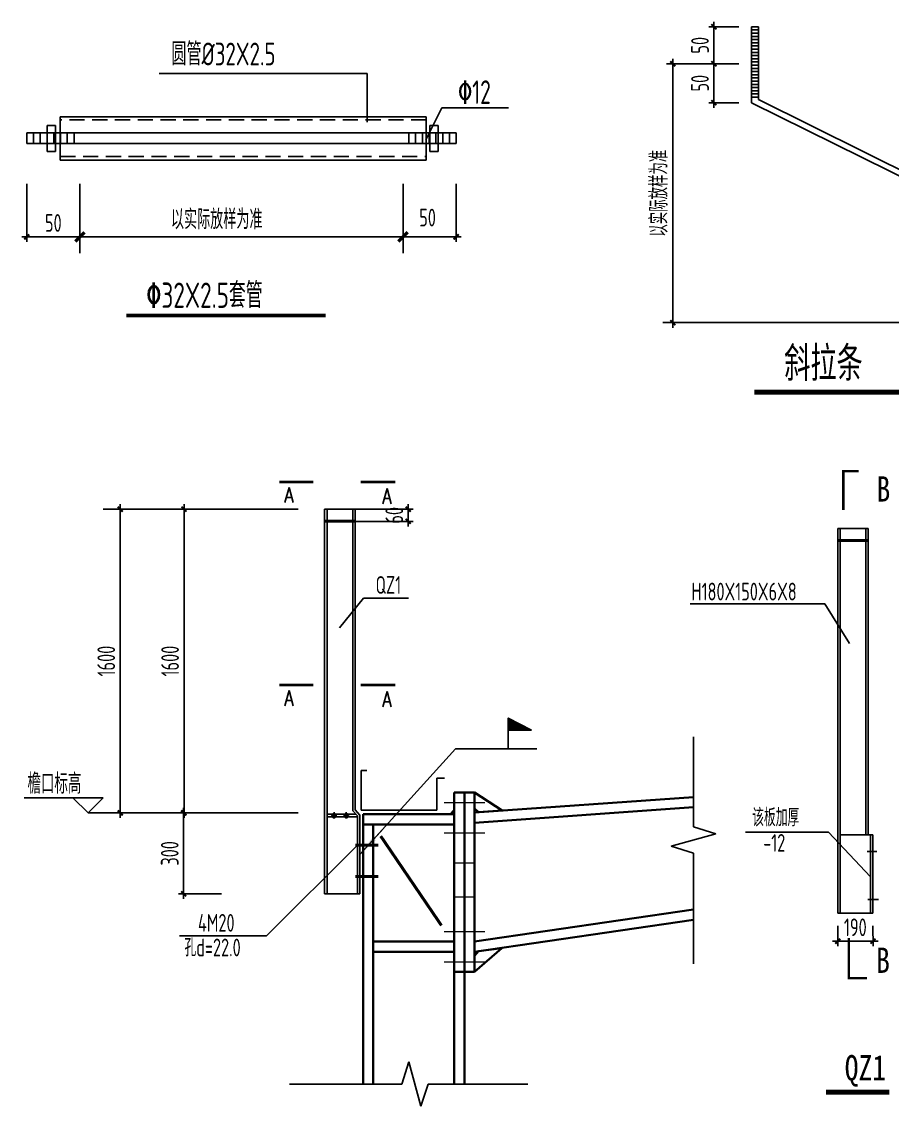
# Model space of a CAD drawing. Extents: x 2072855 to 2883818, y 17306032 to 17674225.
# Drawn here: x 2458777 to 2475974, y 17353753 to 17375183 of the extents above; entities that cross this region are included whole.
import ezdxf
from ezdxf.enums import TextEntityAlignment as Align

# ---------------------------------------------------------------- set-up
doc = ezdxf.new("R2010")
doc.units = 0
doc.header["$LTSCALE"] = 1000
doc.header["$MEASUREMENT"] = 0
doc.linetypes.add('HIDDEN2', pattern=[0.45, 0.3, -0.15])
doc.layers.get('Defpoints').update_dxf_attribs({"color": 250})
for name, color, linetype, lineweight in [('10', 7, 'Continuous', 35), ('112', 9, 'Continuous', 18), ('12', 2, 'Continuous', 35), ('15', 3, 'Continuous', 35)]:
    doc.layers.add(name, color=color, linetype=linetype, lineweight=lineweight)
for name, color, linetype in [('DIM1', 3, 'Continuous'), ('OTHER', 7, 'Continuous'), ('PUB_DIM', 161, 'Continuous'), ('PUB_TEXT', 7, 'Continuous'), ('水平支撑', 4, 'Continuous')]:
    doc.layers.add(name, color=color, linetype=linetype)
doc.styles.add('-宋体', font='', dxfattribs={"width": 0.8})
doc.styles.add('_HZDX', font='txt.shx', dxfattribs={"width": 0.8, "bigfont": 'HZDX.shx'})
doc.styles.add('DIM_FONT', font='SIMPLEX', dxfattribs={"width": 0.7, "bigfont": 'GBCBIG'})
doc.styles.add('TSSD_Dimension', font='Tssdeng.shx', dxfattribs={"width": 0.7, "bigfont": 'hztxt.shx'})
doc.styles.add('TSSD_REIN', font='tssdeng.shx', dxfattribs={"width": 0.7, "bigfont": 'tssdchn.shx'})
doc.styles.get('-宋体').set_extended_font_data('SimSun')
doc.dimstyles.new('TSSD_20_100', dxfattribs={"dimtxt": 350, "dimasz": 100, "dimexe": 100, "dimexo": 250, "dimgap": 100, "dimtad": 1, "dimdec": 0, "dimlfac": 0.2, "dimzin": 0, "dimdsep": 46, "dimtxsty": 'TSSD_Dimension', "dimblk": 'ARCHTICK', "dimblk1": 'ARCHTICK', "dimblk2": 'ARCHTICK', "dimcen": 0, "dimdle": 100, "dimclrt": 7, "dimadec": 0, "dimazin": 0, "dimtfac": 1, "dimtdec": 0, "dimtix": 1, "dimtmove": 2, "dimatfit": 3, "dimfxl": 0, "dimtolj": 1, "dimtzin": 0, "dimarcsym": 0})

# ---------------------------------------------------------------- blocks, each defined once
blk = doc.blocks.new('_DIMX')
blk.add_line((-150, 0), (150, 0))
at = {"const_width": 50}
blk.add_lwpolyline([(-70, -70), (70, 70)], dxfattribs=at)
blk = doc.blocks.new('_ArchTick')
at = {"color": 0, "linetype": 'ByBlock', "const_width": 0.4}
blk.add_lwpolyline([(-0.5, -0.5), (0.5, 0.5)], dxfattribs=at)
blk = doc.blocks.new('*D145')
at = {"layer": 'Defpoints', "color": 0}
for p in [(2466310, 17372232), (2467359, 17372232), (2467359, 17370931)]:
    blk.add_point(p, dxfattribs=at)
at = {"layer": 'PUB_DIM', "color": 0, "lineweight": -2}
for p, q in [((2466310, 17371982), (2466310, 17370831)), ((2467359, 17371982), (2467359, 17370831)), ((2466210, 17370931), (2467459, 17370931))]:
    blk.add_line(p, q, dxfattribs=at)
at = {"layer": 'PUB_DIM', "color": 0, "lineweight": -2, "xscale": 100, "yscale": 100, "zscale": 100, "rotation": 180}
blk.add_blockref('_ArchTick', (2466310, 17370931), dxfattribs=at)
at = {"layer": 'PUB_DIM', "color": 0, "lineweight": -2, "xscale": 100, "yscale": 100, "zscale": 100}
blk.add_blockref('_ArchTick', (2467359, 17370931), dxfattribs=at)
at = {"layer": 'PUB_DIM', "color": 7, "insert": (2466794, 17371312), "char_height": 350, "attachment_point": 5, "style": 'TSSD_REIN'}
blk.add_mtext('\\A1;50', dxfattribs=at)
blk = doc.blocks.new('*D146')
at = {"layer": 'Defpoints', "color": 0}
for p in [(2458877, 17372232), (2459926, 17372232), (2459926, 17370931)]:
    blk.add_point(p, dxfattribs=at)
at = {"layer": 'PUB_DIM', "color": 0, "lineweight": -2}
for p, q in [((2458877, 17371982), (2458877, 17370831)), ((2459926, 17371982), (2459926, 17370831)), ((2458777, 17370931), (2460026, 17370931))]:
    blk.add_line(p, q, dxfattribs=at)
at = {"layer": 'PUB_DIM', "color": 0, "lineweight": -2, "xscale": 100, "yscale": 100, "zscale": 100, "rotation": 180}
blk.add_blockref('_ArchTick', (2458877, 17370931), dxfattribs=at)
at = {"layer": 'PUB_DIM', "color": 0, "lineweight": -2, "xscale": 100, "yscale": 100, "zscale": 100}
blk.add_blockref('_ArchTick', (2459926, 17370931), dxfattribs=at)
at = {"layer": 'PUB_DIM', "color": 7, "insert": (2459401, 17371206), "char_height": 350, "attachment_point": 5, "style": 'TSSD_REIN'}
blk.add_mtext('\\A1;50', dxfattribs=at)
blk = doc.blocks.new('*D240')
at = {"layer": 'Defpoints', "color": 0}
for p in [(2460722, 17365550), (2462722, 17365550), (2462722, 17359550)]:
    blk.add_point(p, dxfattribs=at)
at = {"layer": 'PUB_DIM', "color": 0, "lineweight": -2}
for p, q in [((2462472, 17365550), (2460622, 17365550)), ((2460722, 17359450), (2460722, 17365650)), ((2462472, 17359550), (2460622, 17359550))]:
    blk.add_line(p, q, dxfattribs=at)
at = {"layer": 'PUB_DIM', "color": 0, "lineweight": -2, "xscale": 100, "yscale": 100, "zscale": 100}
for p, rotation in [((2460722, 17365550), 90), ((2460722, 17359550), 270)]:
    blk.add_blockref('_ArchTick', p, dxfattribs=dict(at, rotation=rotation))
at = {"layer": 'PUB_DIM', "color": 7, "insert": (2460447, 17362550), "char_height": 350, "attachment_point": 5, "rotation": 90, "style": 'TSSD_Dimension'}
blk.add_mtext('\\A1;1600', dxfattribs=at)
blk = doc.blocks.new('*D241')
at = {"layer": 'Defpoints', "color": 0}
for p in [(2461983, 17365550), (2464489, 17365550), (2464489, 17359550)]:
    blk.add_point(p, dxfattribs=at)
at = {"layer": 'PUB_DIM', "color": 0, "lineweight": -2}
for p, q in [((2464239, 17365550), (2461883, 17365550)), ((2461983, 17359450), (2461983, 17365650)), ((2464239, 17359550), (2461883, 17359550))]:
    blk.add_line(p, q, dxfattribs=at)
at = {"layer": 'PUB_DIM', "color": 0, "lineweight": -2, "xscale": 100, "yscale": 100, "zscale": 100}
for p, rotation in [((2461983, 17365550), 90), ((2461983, 17359550), 270)]:
    blk.add_blockref('_ArchTick', p, dxfattribs=dict(at, rotation=rotation))
at = {"layer": 'PUB_DIM', "color": 7, "insert": (2461708, 17362550), "char_height": 350, "attachment_point": 5, "rotation": 90, "style": 'TSSD_Dimension'}
blk.add_mtext('\\A1;1600', dxfattribs=at)
blk = doc.blocks.new('*D243')
at = {"layer": 'Defpoints', "color": 0}
for p in [(2461976, 17359550), (2462976, 17359550), (2462976, 17357950)]:
    blk.add_point(p, dxfattribs=at)
at = {"layer": 'PUB_DIM', "color": 0, "lineweight": -2}
for p, q in [((2462726, 17359550), (2461876, 17359550)), ((2461976, 17357850), (2461976, 17359650)), ((2462726, 17357950), (2461876, 17357950))]:
    blk.add_line(p, q, dxfattribs=at)
at = {"layer": 'PUB_DIM', "color": 0, "lineweight": -2, "xscale": 100, "yscale": 100, "zscale": 100}
for p, rotation in [((2461976, 17359550), 90), ((2461976, 17357950), 270)]:
    blk.add_blockref('_ArchTick', p, dxfattribs=dict(at, rotation=rotation))
at = {"layer": 'PUB_DIM', "color": 7, "insert": (2461701, 17358750), "char_height": 350, "attachment_point": 5, "rotation": 90, "style": 'TSSD_Dimension'}
blk.add_mtext('\\A1;300', dxfattribs=at)
blk = doc.blocks.new('*D246')
at = {"layer": 'Defpoints', "color": 0}
for p in [(2474896, 17357566), (2475592, 17357567), (2475593, 17357015)]:
    blk.add_point(p, dxfattribs=at)
at = {"layer": 'PUB_DIM', "color": 0, "lineweight": -2}
for p, q in [((2474896, 17357316), (2474896, 17356915)), ((2475592, 17357317), (2475593, 17356915)), ((2474796, 17357015), (2475693, 17357016))]:
    blk.add_line(p, q, dxfattribs=at)
at = {"layer": 'PUB_DIM', "color": 0, "lineweight": -2, "xscale": 100, "yscale": 100, "zscale": 100}
for p, rotation in [((2474896, 17357015), 180.0607054437042), ((2475593, 17357015), 0.06070544370420723)]:
    blk.add_blockref('_ArchTick', p, dxfattribs=dict(at, rotation=rotation))
at = {"layer": 'PUB_DIM', "color": 7, "insert": (2475244, 17357290), "char_height": 350, "attachment_point": 5, "rotation": 0.0607, "style": 'TSSD_Dimension'}
blk.add_mtext('\\A1;190', dxfattribs=at)
blk = doc.blocks.new('_ARROW')
blk.add_solid([(0, 0), (-1, 0.1), (-1, -0.1)])
blk = doc.blocks.new('*D250')
at = {"layer": 'Defpoints', "color": 0}
for p in [(2464897, 17365550), (2466411, 17365550), (2464897, 17365310)]:
    blk.add_point(p, dxfattribs=at)
at = {"layer": 'PUB_DIM', "color": 0, "lineweight": -2}
for p, q in [((2465147, 17365550), (2466511, 17365550)), ((2466411, 17365550), (2466411, 17365650)), ((2466411, 17365310), (2466411, 17365550)), ((2465147, 17365310), (2466511, 17365310)), ((2466411, 17365310), (2466411, 17365210))]:
    blk.add_line(p, q, dxfattribs=at)
at = {"layer": 'PUB_DIM', "color": 0, "lineweight": -2, "xscale": 100, "yscale": 100, "zscale": 100}
for p, rotation in [((2466411, 17365550), 270), ((2466411, 17365310), 90)]:
    blk.add_blockref('_ArchTick', p, dxfattribs=dict(at, rotation=rotation))
at = {"layer": 'PUB_DIM', "color": 7, "insert": (2466136, 17365430), "char_height": 350, "attachment_point": 5, "rotation": 90, "style": 'TSSD_Dimension'}
blk.add_mtext('\\A1;60', dxfattribs=at)
blk = doc.blocks.new('*D196')
at = {"layer": 'Defpoints', "color": 0}
for p in [(2472450, 17375083), (2473192, 17375083), (2473192, 17374351)]:
    blk.add_point(p, dxfattribs=at)
at = {"layer": 'PUB_DIM', "color": 0, "lineweight": -2}
for p, q in [((2472450, 17374251), (2472450, 17375183)), ((2472942, 17375083), (2472350, 17375083)), ((2472942, 17374351), (2472350, 17374351))]:
    blk.add_line(p, q, dxfattribs=at)
at = {"layer": 'PUB_DIM', "color": 0, "lineweight": -2, "xscale": 100, "yscale": 100, "zscale": 100}
for p, rotation in [((2472450, 17375083), 90), ((2472450, 17374351), 270)]:
    blk.add_blockref('_ArchTick', p, dxfattribs=dict(at, rotation=rotation))
at = {"layer": 'PUB_DIM', "color": 7, "insert": (2472175, 17374717), "char_height": 350, "attachment_point": 5, "rotation": 90, "style": 'TSSD_Dimension'}
blk.add_mtext('\\A1;50', dxfattribs=at)
blk = doc.blocks.new('*D197')
at = {"layer": 'Defpoints', "color": 0}
for p in [(2472450, 17374351), (2473192, 17374351), (2473192, 17373582)]:
    blk.add_point(p, dxfattribs=at)
at = {"layer": 'PUB_DIM', "color": 0, "lineweight": -2}
for p, q in [((2472942, 17374351), (2472350, 17374351)), ((2472450, 17373482), (2472450, 17374451)), ((2472942, 17373582), (2472350, 17373582))]:
    blk.add_line(p, q, dxfattribs=at)
at = {"layer": 'PUB_DIM', "color": 0, "lineweight": -2, "xscale": 100, "yscale": 100, "zscale": 100}
for p, rotation in [((2472450, 17374351), 90), ((2472450, 17373582), 270)]:
    blk.add_blockref('_ArchTick', p, dxfattribs=dict(at, rotation=rotation))
at = {"layer": 'PUB_DIM', "color": 7, "insert": (2472175, 17373967), "char_height": 350, "attachment_point": 5, "rotation": 90, "style": 'TSSD_Dimension'}
blk.add_mtext('\\A1;50', dxfattribs=at)
blk = doc.blocks.new('*D200')
at = {"layer": 'Defpoints', "color": 0}
for p in [(2471638, 17374351), (2472610, 17374351), (2472610, 17369236)]:
    blk.add_point(p, dxfattribs=at)
at = {"layer": 'PUB_DIM', "color": 0, "lineweight": -2}
for p, q in [((2472360, 17374351), (2471538, 17374351)), ((2471638, 17369136), (2471638, 17374451)), ((2472360, 17369236), (2471538, 17369236))]:
    blk.add_line(p, q, dxfattribs=at)
at = {"layer": 'PUB_DIM', "color": 0, "lineweight": -2, "xscale": 100, "yscale": 100, "zscale": 100}
for p, rotation in [((2471638, 17374351), 90), ((2471638, 17369236), 270)]:
    blk.add_blockref('_ArchTick', p, dxfattribs=dict(at, rotation=rotation))
at = {"layer": 'PUB_DIM', "color": 7, "insert": (2471362, 17371794), "char_height": 350, "attachment_point": 5, "rotation": 90, "style": 'TSSD_Dimension'}
blk.add_mtext('\\A1;以实际放样为准', dxfattribs=at)

msp = doc.modelspace()

# ---------------------------------------------------------------- hatches: boundary and pattern name
at = {"layer": 'PUB_TEXT'}
h = msp.add_hatch(dxfattribs=at)
h.set_pattern_fill('ANSI31', color=256, scale=1.6, style=0)
h.set_pattern_definition([(45, (2396440.0601, 17168030.19543), (-0.14142135624, 0.14142135624), [])])
h.paths.add_polyline_path([(2468388.9, 17361182.2), (2468846.9, 17361182.2), (2468388.9, 17361422.2)])

# ---------------------------------------------------------------- linework, layer by layer
for p, q in [((2473192.3, 17375082.5), (2473192.3, 17373582.5)), ((2473192.3, 17375082.5), (2473332.2, 17375082.5)), ((2473192.3, 17375019.3), (2473332.2, 17375019.3)), ((2473192.3, 17375019.3), (2473332.2, 17375019.3)), ((2473192.3, 17374956), (2473332.2, 17374956)), ((2473192.3, 17374956), (2473332.2, 17374956)), ((2473332.2, 17375082.5), (2473332.2, 17373642.4)), ((2473192.3, 17374892.7), (2473332.2, 17374892.7)), ((2473192.3, 17374892.7), (2473332.2, 17374892.7)), ((2473192.3, 17374829.5), (2473332.2, 17374829.5)), ((2473192.3, 17374829.5), (2473332.2, 17374829.5)), ((2473192.3, 17374766.2), (2473332.2, 17374766.2)), ((2473192.3, 17374766.2), (2473332.2, 17374766.2)), ((2473192.3, 17374703), (2473332.2, 17374703)), ((2473192.3, 17374703), (2473332.2, 17374703)), ((2473192.3, 17374639.7), (2473332.2, 17374639.7)), ((2473192.3, 17374639.7), (2473332.2, 17374639.7)), ((2473192.3, 17374576.4), (2473332.2, 17374576.4)), ((2473192.3, 17374576.4), (2473332.2, 17374576.4)), ((2473192.3, 17374513.2), (2473332.2, 17374513.2)), ((2473192.3, 17374513.2), (2473332.2, 17374513.2)), ((2473192.3, 17374513.2), (2473332.2, 17374513.2)), ((2473192.3, 17374513.2), (2473332.2, 17374513.2)), ((2473192.3, 17374449.9), (2473332.2, 17374449.9)), ((2473192.3, 17374449.9), (2473332.2, 17374449.9)), ((2473192.3, 17374449.9), (2473332.2, 17374449.9)), ((2473192.3, 17374449.9), (2473332.2, 17374449.9)), ((2473192.3, 17374386.6), (2473332.2, 17374386.6)), ((2473192.3, 17374386.6), (2473332.2, 17374386.6)), ((2473192.3, 17374386.6), (2473332.2, 17374386.6)), ((2473192.3, 17374386.6), (2473332.2, 17374386.6)), ((2473192.3, 17374323.4), (2473332.2, 17374323.4)), ((2473192.3, 17374323.4), (2473332.2, 17374323.4)), ((2473192.3, 17374323.4), (2473332.2, 17374323.4)), ((2473192.3, 17374323.4), (2473332.2, 17374323.4)), ((2473192.3, 17374260.1), (2473332.2, 17374260.1)), ((2473192.3, 17374260.1), (2473332.2, 17374260.1)), ((2473192.3, 17374260.1), (2473332.2, 17374260.1)), ((2473192.3, 17374260.1), (2473332.2, 17374260.1)), ((2473192.3, 17374196.9), (2473332.2, 17374196.9)), ((2473192.3, 17374196.9), (2473332.2, 17374196.9)), ((2473192.3, 17374196.9), (2473332.2, 17374196.9)), ((2473192.3, 17374196.9), (2473332.2, 17374196.9)), ((2473192.3, 17374133.6), (2473332.2, 17374133.6)), ((2473192.3, 17374133.6), (2473332.2, 17374133.6)), ((2473192.3, 17374133.6), (2473332.2, 17374133.6)), ((2473192.3, 17374133.6), (2473332.2, 17374133.6)), ((2473192.3, 17374070.3), (2473332.2, 17374070.3)), ((2473192.3, 17374070.3), (2473332.2, 17374070.3)), ((2473192.3, 17374070.3), (2473332.2, 17374070.3)), ((2473192.3, 17374007.1), (2473332.2, 17374007.1)), ((2473192.3, 17374007.1), (2473332.2, 17374007.1)), ((2473192.3, 17373943.8), (2473332.2, 17373943.8)), ((2473192.3, 17373943.8), (2473332.2, 17373943.8)), ((2473192.3, 17373880.5), (2473332.2, 17373880.5)), ((2473192.3, 17373880.5), (2473332.2, 17373880.5)), ((2473192.3, 17373880.5), (2473332.2, 17373880.5)), ((2473192.3, 17373880.5), (2473332.2, 17373880.5)), ((2473192.3, 17373880.5), (2473332.2, 17373880.5)), ((2473192.3, 17373817.3), (2473332.2, 17373817.3)), ((2473192.3, 17373817.3), (2473332.2, 17373817.3)), ((2473192.3, 17373817.3), (2473332.2, 17373817.3)), ((2473192.3, 17373754), (2473332.2, 17373754)), ((2473192.3, 17373754), (2473332.2, 17373754)), ((2473192.3, 17373690.8), (2473332.2, 17373690.8)), ((2473192.3, 17373690.8), (2473332.2, 17373690.8)), ((2473192.3, 17373582.5), (2480373.7, 17370024.4)), ((2473332.2, 17373642.4), (2480512.6, 17370078.5))]:
    msp.add_line(p, q)
at = {"linetype": 'Continuous'}
for p, q in [((2466761.6, 17372849.1, -1438.4), (2467072.5, 17373477.9, -1438.4)), ((2458876.6, 17372988, -1438.4), (2458876.6, 17372778, -1438.4)), ((2458876.6, 17372988, -1438.4), (2467359.4, 17372988, -1438.4)), ((2459010.1, 17372988, -1438.4), (2459010.1, 17372778, -1438.4)), ((2459143.6, 17372988, -1438.4), (2459143.6, 17372778, -1438.4)), ((2459277, 17372988, -1438.4), (2459277, 17372778, -1438.4)), ((2459410.5, 17372988, -1438.4), (2459410.5, 17372778, -1438.4)), ((2459544, 17372988, -1438.4), (2459544, 17372778, -1438.4)), ((2459677.5, 17372988, -1438.4), (2459677.5, 17372778, -1438.4)), ((2459811, 17372988, -1438.4), (2459811, 17372778, -1438.4)), ((2466424.9, 17372988, -1438.4), (2466424.9, 17372778, -1438.4)), ((2466558.4, 17372988, -1438.4), (2466558.4, 17372778, -1438.4)), ((2466691.9, 17372988, -1438.4), (2466691.9, 17372778, -1438.4)), ((2466825.4, 17372988, -1438.4), (2466825.4, 17372778, -1438.4)), ((2466958.9, 17372988, -1438.4), (2466958.9, 17372778, -1438.4)), ((2467092.4, 17372988, -1438.4), (2467092.4, 17372778, -1438.4)), ((2467225.9, 17372988, -1438.4), (2467225.9, 17372778, -1438.4)), ((2467359.4, 17372988, -1438.4), (2467359.4, 17372778, -1438.4)), ((2458876.6, 17372778, -1438.4), (2467359.4, 17372778, -1438.4))]:
    msp.add_line(p, q, dxfattribs=at)
at = {"linetype": 'Continuous', "const_width": 75, "elevation": -1438.4}
msp.add_lwpolyline([(2460841.8, 17369378.2), (2464779.6, 17369378.2)], dxfattribs=at)
at = {"const_width": 97.2}
msp.add_lwpolyline([(2473248.5, 17367865.1), (2476373.9, 17367865.1)], dxfattribs=at)
at = {"layer": '10'}
for p, q in [((2465361.3, 17365319.1, 400), (2464761.3, 17365319.1, 400)), ((2465361.3, 17365309.6, 400), (2464761.3, 17365309.6, 400)), ((2475495.7, 17364936.7, 400), (2474895.7, 17364936.7, 400)), ((2475495.7, 17364927.1, 400), (2474895.7, 17364927.1, 400))]:
    msp.add_line(p, q, dxfattribs=at)
at = {"layer": '112', "color": 2}
for p, q in [((2467122.4, 17359756.6, 400), (2467922.4, 17359756.6, 400)), ((2467122.4, 17359156, 400), (2467922.4, 17359156, 400)), ((2467122.4, 17357206.9, 400), (2467922.4, 17357206.9, 400)), ((2467122.4, 17356605, 400), (2467922.4, 17356605, 400))]:
    msp.add_line(p, q, dxfattribs=at)
at = {"layer": '112', "color": 1}
for p, q in [((2467322.4, 17359756.6, 400), (2467722.4, 17359756.6, 400)), ((2467322.4, 17359156, 400), (2467722.4, 17359156, 400)), ((2467322.4, 17358563.2, 400), (2467722.4, 17358563.2, 400)), ((2467322.4, 17357890.9, 400), (2467722.4, 17357890.9, 400)), ((2467322.4, 17357206.9, 400), (2467722.4, 17357206.9, 400)), ((2467322.4, 17356605, 400), (2467722.4, 17356605, 400))]:
    msp.add_line(p, q, dxfattribs=at)
at = {"layer": '12'}
for p, q in [((2467322.4, 17356410.9, 400), (2467322.4, 17359950.7, 400)), ((2467322.4, 17359950.7, 400), (2467522.4, 17359950.7, 400)), ((2467522.4, 17356410.9, 400), (2467522.4, 17359950.7, 400)), ((2467522.4, 17359950.7, 400), (2467522.4, 17356410.9, 400)), ((2467522.4, 17359950.7, 400), (2467722.4, 17359950.7, 400)), ((2467722.4, 17359950.7, 400), (2467722.4, 17356410.9, 400)), ((2467722.4, 17359636.6, 400), (2467722.4, 17359950.7, 400)), ((2467722.4, 17359950.7, 400), (2468264.7, 17359600, 400)), ((2467322.4, 17359918.7, 400), (2467322.4, 17359604.6, 400)), ((2465522.4, 17359523, 400), (2467322.4, 17359524.6, 400)), ((2465522.4, 17359322.4, 400), (2465522.4, 17359523, 400)), ((2467322.4, 17359604.6, 400), (2467242.7, 17359518.2, 400)), ((2467322.4, 17359524.6, 400), (2467322.4, 17359324, 400)), ((2467802.2, 17359563, 400), (2467722.4, 17359636.6, 400)), ((2468264.7, 17359600, 400), (2467802.2, 17359563, 400)), ((2467322.4, 17359324, 400), (2465522.4, 17359322.4, 400)), ((2465722.4, 17356806, 400), (2465722.4, 17357006, 400)), ((2465722.4, 17357006, 400), (2467322.4, 17357006, 400)), ((2467322.4, 17357006, 400), (2467322.4, 17356806, 400)), ((2467322.4, 17356806, 400), (2465722.4, 17356806, 400)), ((2468261.2, 17356879.7, 400), (2467722.4, 17356410.9, 400)), ((2467722.4, 17356725, 400), (2467801.6, 17356816, 400)), ((2467722.4, 17356410.9, 400), (2467722.4, 17356725, 400)), ((2467801.6, 17356816, 400), (2468261.2, 17356879.7, 400)), ((2467522.4, 17356410.9, 400), (2467322.4, 17356410.9, 400)), ((2467722.4, 17356410.9, 400), (2467522.4, 17356410.9, 400))]:
    msp.add_line(p, q, dxfattribs=at)
at = {"layer": '15'}
for p, q in [((2467722.4, 17359556.6, 400), (2472048.2, 17359863.6, 400)), ((2467722.4, 17359356, 400), (2472048.2, 17359663, 400)), ((2465522.4, 17354203.4, 400), (2465522.4, 17359322.4, 400)), ((2465722.4, 17354203.4, 400), (2465722.4, 17359338.4, 400)), ((2467722.4, 17357006.9, 400), (2472048.2, 17357641.7, 400)), ((2467722.4, 17356805, 400), (2472048.2, 17357439.8, 400)), ((2467322.4, 17354192.9, 400), (2467322.4, 17356410.9, 400)), ((2467522.4, 17354192.9, 400), (2467522.4, 17356410.9, 400))]:
    msp.add_line(p, q, dxfattribs=at)
at = {"layer": 'DIM1', "linetype": 'Continuous'}
for p, q in [((2465598.1, 17374156.5, -1438.4), (2461494.6, 17374156.5, -1438.4)), ((2465598.1, 17373196.7, -1438.4), (2465598.1, 17374156.5, -1438.4)), ((2459539.5, 17373302.1, -1438.4), (2459539.5, 17372446.1, -1438.4)), ((2466769, 17373302.1, -1438.4), (2459539.5, 17373302.1, -1438.4)), ((2466769, 17372446.1, -1438.4), (2466769, 17373302.1, -1438.4)), ((2459276.5, 17373133, -1438.4), (2459445.7, 17373133, -1438.4)), ((2459276.5, 17372618.4, -1438.4), (2459276.5, 17373133, -1438.4)), ((2459445.7, 17373133, -1438.4), (2459445.7, 17372618.4, -1438.4)), ((2466835.9, 17372618.4, -1438.4), (2466835.9, 17373133, -1438.4)), ((2466835.9, 17373133, -1438.4), (2467005.2, 17373133, -1438.4)), ((2467005.2, 17373133, -1438.4), (2467005.2, 17372618.4, -1438.4)), ((2459445.7, 17372618.4, -1438.4), (2459276.5, 17372618.4, -1438.4)), ((2467005.2, 17372618.4, -1438.4), (2466835.9, 17372618.4, -1438.4)), ((2459539.5, 17372446.1, -1438.4), (2466769, 17372446.1, -1438.4))]:
    msp.add_line(p, q, dxfattribs=at)
at = {"layer": 'DIM1', "linetype": 'HIDDEN2'}
for p, q in [((2466769, 17373241.6, -1438.4), (2459539.5, 17373241.6, -1438.4)), ((2459539.5, 17372521.7, -1438.4), (2466769, 17372521.7, -1438.4))]:
    msp.add_line(p, q, dxfattribs=at)
at = {"layer": 'OTHER'}
for p, q in [((2472048.2, 17359274.5), (2472048.2, 17361056)), ((2471608.2, 17358894.5), (2472488.2, 17359134.5)), ((2472488.2, 17359134.5), (2472048.2, 17359274.5)), ((2472048.2, 17358754.5), (2471608.2, 17358894.5)), ((2472048.2, 17356567), (2472048.2, 17358754.5)), ((2466283.1, 17354192.9), (2466423.1, 17354632.9)), ((2466423.1, 17354632.9), (2466663.1, 17353752.9)), ((2464067, 17354192.9), (2466283.1, 17354192.9)), ((2466663.1, 17353752.9), (2466803.1, 17354192.9)), ((2466803.1, 17354192.9), (2468775.5, 17354192.9))]:
    msp.add_line(p, q, dxfattribs=at)
at = {"layer": 'PUB_DIM'}
for p, q in [((2472917.7, 17374351.3), (2471515.3, 17374351.3)), ((2459926.3, 17371842.9, -1438.4), (2459926.3, 17370607.2, -1438.4)), ((2466309.6, 17371842.9, -1438.4), (2466309.6, 17370607.2, -1438.4)), ((2459927.6, 17370931.2, -1438.4), (2466308.3, 17370931.2, -1438.4)), ((2480225.8, 17369236.2), (2471441.4, 17369236.2)), ((2460382.6, 17365549.6, 400), (2461367.9, 17365549.6, 400)), ((2460088.1, 17359849.6), (2458825.2, 17359849.6)), ((2460088.1, 17359549.6), (2459788.1, 17359849.6)), ((2459788.1, 17359849.6), (2460388.1, 17359849.6)), ((2460388.1, 17359849.6), (2460088.1, 17359549.6)), ((2460088.1, 17359549.6), (2461073.3, 17359549.6)), ((2475592, 17359119.7), (2474946.3, 17359119.7))]:
    msp.add_line(p, q, dxfattribs=at)
at = {"layer": 'PUB_DIM', "const_width": 50}
for points in [[(2463864.6, 17366089.4), (2464540, 17366089.4)], [(2466157.5, 17366089.4), (2465471.6, 17366089.4)], [(2463864.6, 17362076.8), (2464540, 17362076.8)], [(2466157.5, 17362076.8), (2465471.6, 17362076.8)]]:
    msp.add_lwpolyline(points, dxfattribs=at)
at = {"layer": 'PUB_DIM'}
msp.add_lwpolyline([(2465457.7, 17358725.9), (2465926, 17359243.5)], dxfattribs=at)
at = {"layer": 'PUB_TEXT', "linetype": 'Continuous'}
msp.add_line((2467072.5, 17373477.9, -1438.4), (2468394.6, 17373477.9, -1438.4), dxfattribs=at)
at = {"layer": 'PUB_TEXT'}
for p, q in [((2468388.9, 17360814.2), (2468388.9, 17361422.2)), ((2468388.9, 17361422.2), (2468846.9, 17361182.2)), ((2468846.9, 17361182.2), (2468388.9, 17361182.2)), ((2465457.7, 17358725.9), (2467347.3, 17360814.2)), ((2467347.3, 17360814.2), (2468951, 17360814.2)), ((2465407.1, 17358910), (2463614.4, 17357119.7)), ((2463614.4, 17357119.7), (2461891.1, 17357119.7))]:
    msp.add_line(p, q, dxfattribs=at)
at = {"layer": '水平支撑'}
for p, q in [((2464761.3, 17359539.5), (2464761.3, 17365549.6)), ((2464761.3, 17365549.6), (2465361.3, 17365549.6)), ((2464811.9, 17359547.5), (2464811.9, 17365549.6)), ((2465319.2, 17359589.4), (2465319.2, 17365549.6)), ((2465361.3, 17359609.6), (2465361.3, 17365549.6)), ((2474895.7, 17359157), (2474895.7, 17365167.1)), ((2474895.7, 17365167.1), (2475495.7, 17365167.1)), ((2474946.3, 17359165.1), (2474946.3, 17365167.1)), ((2475453.6, 17359119.7), (2475453.6, 17365167.1)), ((2475495.7, 17359119.7), (2475495.7, 17365167.1)), ((2465055.8, 17363206.3), (2465529.8, 17363790.6)), ((2465529.8, 17363790.6), (2466414.7, 17363790.6)), ((2474644, 17363678.8), (2471979.7, 17363678.8)), ((2475129.8, 17362896), (2474644, 17363678.8)), ((2465595.9, 17360385.7), (2465483.7, 17360385.7)), ((2465483.7, 17360385.7), (2465483.7, 17359605.6)), ((2466975.8, 17359605.6), (2466975.8, 17360239.1)), ((2466975.8, 17360239.1), (2467131, 17360239.1)), ((2464761.3, 17357949.6), (2464761.3, 17359539.5)), ((2464811.9, 17357949.6), (2464811.9, 17359547.5)), ((2464811.9, 17359522.1), (2465381.4, 17359522.1)), ((2464946.1, 17359438.7), (2464946.1, 17359567)), ((2465186.7, 17359438.7), (2465186.7, 17359567)), ((2465319.2, 17359589.4), (2465407.1, 17359494.1)), ((2465361.3, 17359609.6), (2465457.7, 17359502.2)), ((2465483.7, 17359605.6), (2466975.8, 17359605.6)), ((2464811.9, 17359469), (2465407.1, 17359469)), ((2464898, 17359495.3), (2464994.3, 17359495.3)), ((2465138.5, 17359495.3), (2465234.8, 17359495.3)), ((2465407.1, 17357949.6), (2465407.1, 17359494.1)), ((2465457.7, 17357949.6), (2465457.7, 17359502.2)), ((2474715.2, 17359170.8), (2473075.6, 17359170.8)), ((2475541.5, 17358289.2), (2474715.2, 17359170.8)), ((2474895.7, 17357567.1), (2474895.7, 17359157)), ((2474946.3, 17357567.1), (2474946.3, 17359165.1)), ((2475495.7, 17359119.7), (2475592, 17359119.7)), ((2475541.5, 17357567.1), (2475541.5, 17359119.7)), ((2475592, 17357567.1), (2475592, 17359119.7)), ((2464761.3, 17357949.6, 400), (2465457.7, 17357949.6)), ((2474895.7, 17357567.1, 400), (2475592, 17357567.1))]:
    msp.add_line(p, q, dxfattribs=at)
for points, const_width in [([(2475307.6, 17366300.9), (2475007.2, 17366300.9), (2475007.2, 17365536.8)], 50), ([(2465868.1, 17359091.7), (2467067.7, 17357326)], 60), ([(2465365.5, 17358910), (2465818.3, 17358910)], 60), ([(2465365.5, 17358291.4), (2465818.3, 17358291.4)], 60), ([(2475116.4, 17357076.5), (2475116.4, 17356285.1), (2475471.4, 17356285.1)], 50), ([(2474663.5, 17354033.1), (2475915.9, 17354033.1)], 100)]:
    msp.add_lwpolyline(points, dxfattribs=dict(at, const_width=const_width))
for points in [[(2475479.2, 17358786.6), (2475666.4, 17358786.6)], [(2475493.6, 17357836.8), (2475702.3, 17357836.8)]]:
    msp.add_lwpolyline(points, dxfattribs=at)
for centre in [(2464946.4, 17359492.8), (2465188.6, 17359492.8)]:
    msp.add_circle(centre, 42.3, dxfattribs=at)

# ---------------------------------------------------------------- block references
at = {"layer": 'PUB_DIM'}
for name, p, xscale, yscale, zscale, rotation in [('_DIMX', (2459926.3, 17370931.2, -1438.4), 1.296000003814697, 1.296000000089407, 1.296000000089407, 180), ('_ARROW', (2465457.7, 17358725.9), 420.0000000002464, 420, 420.0000000002464, 227.859785778621)]:
    msp.add_blockref(name, p, dxfattribs=dict(at, xscale=xscale, yscale=yscale, zscale=zscale, rotation=rotation))
at = {"layer": 'PUB_DIM', "xscale": 1.296000003814697, "yscale": 1.296000000089407, "zscale": 1.296000000089407}
msp.add_blockref('_DIMX', (2466309.6, 17370931.2, -1438.4), dxfattribs=at)

# ---------------------------------------------------------------- texts
at = {"layer": 'PUB_DIM', "style": 'TSSD_REIN', "width": 0.7}
msp.add_text('以实际放样为准', height=388.8, dxfattribs=at).set_placement((2461724.8, 17371083.1, -1438.4))
at = {"layer": 'PUB_DIM'}
for s, height, style, width, p in [('A', 300, 'DIM_FONT', 0.8, (2464059.9, 17365830.1)), ('A', 300, 'DIM_FONT', 0.8, (2465993.7, 17365809.2)), ('A', 300, 'DIM_FONT', 0.8, (2464059.9, 17361817.5)), ('A', 300, 'DIM_FONT', 0.8, (2465993.7, 17361796.5)), ('檐口标高', 400, 'TSSD_REIN', 0.7, (2459422.9, 17360149.6))]:
    msp.add_text(s, height=height, dxfattribs=dict(at, style=style, width=width)).set_placement(p, align=Align.MIDDLE)
at = {"layer": 'PUB_TEXT'}
for s, height, style, width, p in [('圆管%%c32X2.5', 450, 'TSSD_REIN', 0.7, (2461731.4, 17374319.2, -1438.4)), ('斜拉条', 680.53, '_HZDX', 0.8, (2473839.2, 17368086.4)), ('B', 500, '-宋体', 0.8, (2475662.6, 17365700.5)), ('QZ1', 350, 'TSSD_REIN', 0.7, (2465766.9, 17363878.4)), ('H180X150X6X8', 350, 'TSSD_REIN', 0.7, (2472005.3, 17363748.2)), ('该板加厚', 350, 'TSSD_REIN', 0.7, (2473206.2, 17359284.6)), ('-12', 350, 'TSSD_REIN', 0.7, (2473424.4, 17358782.1)), ('4M20', 350, 'TSSD_REIN', 0.7, (2462258.4, 17357202.6)), ('孔d=22.0', 350, 'TSSD_REIN', 0.7, (2461990.9, 17356715.8)), ('B', 500, '-宋体', 0.8, (2475654.5, 17356389)), ('QZ1', 500, '-宋体', 0.8, (2475034.4, 17354264.9))]:
    msp.add_text(s, height=height, dxfattribs=dict(at, style=style, width=width)).set_placement(p)
at = {"layer": 'PUB_TEXT', "linetype": 'Continuous', "style": 'TSSD_REIN', "width": 0.7}
for s, height, p in [('\x8212', 466.56, (2467395.7, 17373556.9, -1438.4)), ('\x8232X2.5套管', 500, (2461237.2, 17369528.3, -1438.4))]:
    msp.add_text(s, height=height, dxfattribs=at).set_placement(p)

# ---------------------------------------------------------------- dimensions: what is measured, and where the dimension line sits
at = {"layer": 'PUB_DIM'}
for p1, p2, distance, text, picture, middle in [((2473192.3, 17374351.3), (2473192.3, 17375082.5), 742, '50', '*D196', (2472175.3, 17374716.9)), ((2472610.5, 17369236.2), (2472610.5, 17374351.3), 972.2, '以实际放样为准', '*D200', (2471361.9, 17371793.7)), ((2473192.3, 17373582.5), (2473192.3, 17374351.3), 742, '50', '*D197', (2472175.3, 17373966.9)), ((2462722.2, 17359549.6), (2462722.2, 17365549.6), 2000, '1600', '*D240', (2460447.2, 17362549.6)), ((2464489.3, 17359549.6), (2464489.3, 17365549.6), 2506.3, '1600', '*D241', (2461708, 17362549.6)), ((2464897, 17365309.6), (2464897, 17365549.6), -1514, '60', '*D250', (2466136, 17365429.6)), ((2462975.9, 17357949.6), (2462975.9, 17359549.6), 1000, '300', '*D243', (2461700.9, 17358749.6)), ((2474895.7, 17357566.4), (2475592, 17357567.1), -551.7, '190', '*D246', (2475244.2, 17357290.1))]:
    dim = msp.add_aligned_dim(p1=p1, p2=p2, distance=distance, text=text, dimstyle='TSSD_20_100', dxfattribs=at)
    dim.commit()
    dim.dimension.update_dxf_attribs({"geometry": picture, "text_midpoint": middle})
dim = msp.add_aligned_dim(p1=(2458876.6, 17372231.7, -1438.4), p2=(2459926.3, 17372231.7, -1438.4), distance=-1300.5, text='50', dimstyle='TSSD_20_100', override={"dimtxsty": 'TSSD_REIN'}, dxfattribs=at)
dim.commit()
dim.dimension.update_dxf_attribs({"geometry": '*D146', "text_midpoint": (2459401.4, 17371206.2, -1438.4)})
dim = msp.add_linear_dim(base=(2467359.4, 17370931.2, -1438.4), p1=(2466309.6, 17372231.7, -1438.4), p2=(2467359.4, 17372231.7, -1438.4), angle=0, text='50', dimstyle='TSSD_20_100', override={"dimtxsty": 'TSSD_REIN'}, dxfattribs=at)
dim.commit()
dim.dimension.update_dxf_attribs({"geometry": '*D145', "text_midpoint": (2466794.2, 17371311.9, -1438.4), "dimtype": 129})

doc.saveas('drawing.dxf')
